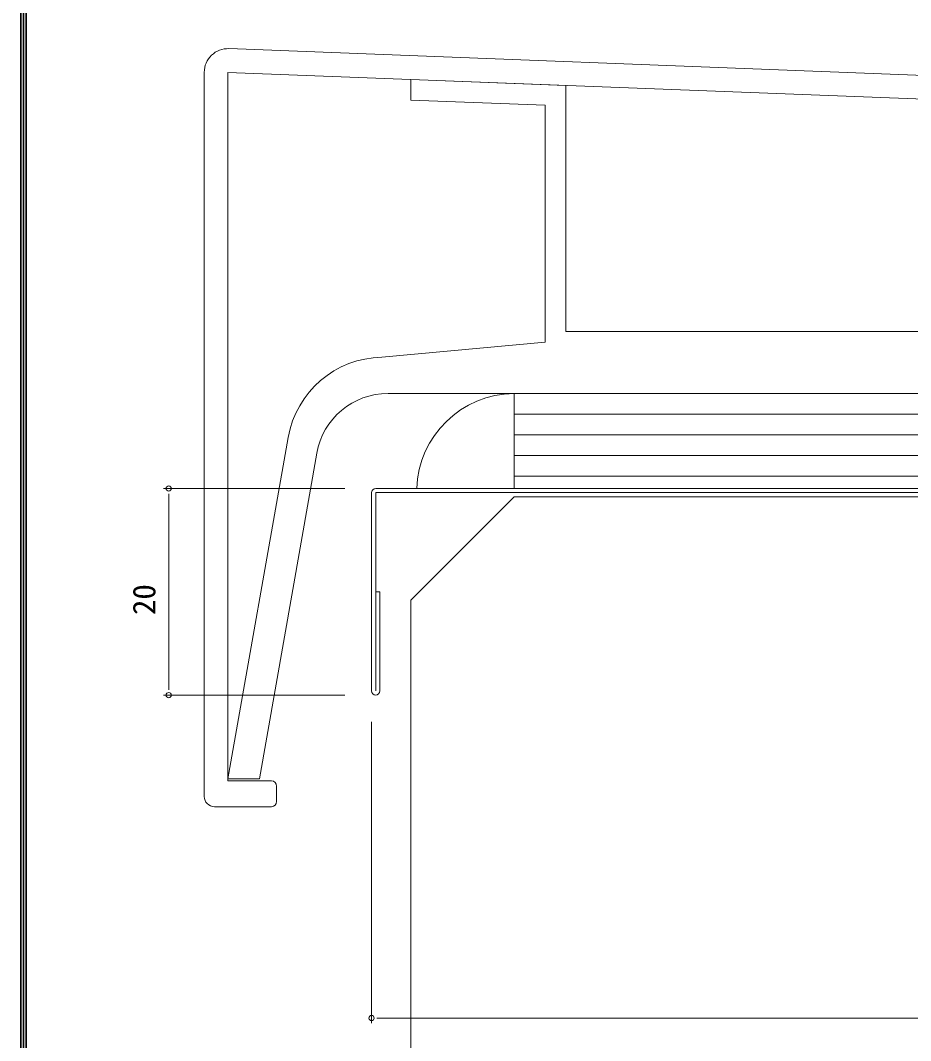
# Model space of a CAD drawing. Units: millimetres, scale not verified. Extents: x -201 to 201, y -137 to 137.
# Drawn here: x -200.6 to -114.4, y -66.8 to 31.9 of the extents above; entities that cross this region are included whole.
import ezdxf
from ezdxf.enums import TextEntityAlignment as Align

# ---------------------------------------------------------------- set-up
doc = ezdxf.new("R2010")
doc.units = ezdxf.units.MM
doc.header["$LTSCALE"] = 0.5
for name, color, linetype, lineweight in [('0-0_0', 7, 'Continuous', 18), ('0-4_笠木', 3, 'Continuous', 18), ('0-6_寸法', 4, 'Continuous', 18), ('0-7_笠木受ＢＫＴ', 6, 'Continuous', 18), ('0-9_金物', 2, 'Continuous', 18), ('0-A_躯体', 4, 'Continuous', 18), ('0-B_防水', 5, 'Continuous', 18), ('0-C_GREEN', 3, 'Continuous', 18), ('0-D_2-1寸法', 7, 'Continuous', 18)]:
    doc.layers.add(name, color=color, linetype=linetype, lineweight=lineweight)
doc.styles.add('ＭＳ ゴシック', font='')
doc.styles.get('ＭＳ ゴシック').set_extended_font_data('MS Gothic')

msp = doc.modelspace()

# ---------------------------------------------------------------- linework, layer by layer
at = {"layer": '0-0_0'}
for p, q in [((-186.2635, -13.8904), (-186.2635, -14.3904)), ((-186.2635, -32.8904), (-186.2635, -32.3904)), ((-166.1225, -64.6487), (-165.6225, -64.6487))]:
    msp.add_line(p, q, dxfattribs=at)
for centre, start, end in [((-186.2635, -13.3904), 90, 270), ((-186.2635, -13.3904), 270, 90), ((-186.2635, -33.3904), 90, 270), ((-186.2635, -33.3904), 270, 90), ((-166.6225, -64.6487), 0, 180), ((-166.6225, -64.6487), 180, 0)]:
    msp.add_arc(centre, 0.25, start, end, dxfattribs=at)
at = {"layer": '0-4_笠木'}
for p, q in [((-180.4338, 29.1885), (164.2932, 15.8918)), ((-182.8225, -43.1904), (-182.8225, 26.8902)), ((-180.5225, -41.6904), (-180.5225, 26.8902)), ((-180.5225, 26.8902), (164.1775, 13.5946)), ((-176.3225, -41.6904), (-180.5225, -41.6904)), ((-175.8225, -43.6904), (-175.8225, -42.1904)), ((-176.3225, -44.1904), (-181.8225, -44.1904))]:
    msp.add_line(p, q, dxfattribs=at)
for centre, radius, start, end in [((-180.5225, 26.8902), 2.3, 87.79111, 180), ((-176.3225, -42.1904), 0.5, 360, 90), ((-181.8225, -43.1904), 1, 180, 270), ((-176.3225, -43.6904), 0.5, 270, 360)]:
    msp.add_arc(centre, radius, start, end, dxfattribs=at)
at = {"layer": '0-6_寸法'}
msp.add_line((-162.8225, -24.1904), (-152.8225, -14.1904), dxfattribs=at)
msp.add_lwpolyline([(-62.8225, -24.1904), (-72.8225, -14.1904), (-152.8225, -14.1904)], dxfattribs=at)
at = {"layer": '0-7_笠木受ＢＫＴ'}
for p, q in [((-162.8225, 26.2074), (-162.8225, 24.206)), ((-162.8225, 26.2074), (-147.8225, 25.6289)), ((-147.8225, 25.6356), (-147.8225, 1.8096)), ((-162.8225, 24.206), (-149.821, 23.7045)), ((-149.821, 23.7045), (-149.8225, 0.7851)), ((-147.8225, 1.8096), (-8.8225, 1.8096)), ((-165.6187, -0.6779), (-149.8225, 0.7851)), ((-165.0255, -4.1904), (149.3806, -4.1904)), ((-174.6956, -8.4448), (-180.5225, -41.4904)), ((-171.9192, -9.9748), (-177.4762, -41.4904)), ((-177.4762, -41.4904), (-180.5225, -41.4904))]:
    msp.add_line(p, q, dxfattribs=at)
for centre, radius, start, end in [((-165.4424, -10.0713), 9.3951, 91.07541, 170.03062), ((-165.0255, -11.1904), 7, 90, 170)]:
    msp.add_arc(centre, radius, start, end, dxfattribs=at)
at = {"layer": '0-9_金物'}
for p, q in [((-166.6225, -13.7904), (-166.6225, -32.9904)), ((99.9775, -13.3904), (-166.2225, -13.3904)), ((99.9775, -13.7904), (-166.2225, -13.7904)), ((-166.2225, -13.7904), (-166.2225, -32.9904)), ((-166.2225, -23.3904), (-165.8225, -23.3904)), ((-165.8225, -23.3904), (-165.8225, -32.9904))]:
    msp.add_line(p, q, dxfattribs=at)
for centre, start, end in [((-166.2225, -13.7904), 90, 180), ((-166.2225, -32.9904), 180, 0)]:
    msp.add_arc(centre, 0.4, start, end, dxfattribs=at)
at = {"layer": '0-A_躯体'}
msp.add_line((-162.8225, -24.1904), (-162.8225, -94.1904), dxfattribs=at)
at = {"layer": '0-B_防水'}
for p, q in [((-152.8225, -4.1904), (-152.8225, -13.3904)), ((127.1775, -4.1904), (-152.8225, -4.1904)), ((127.1775, -6.1904), (-152.8225, -6.1904)), ((127.1775, -8.1904), (-152.8225, -8.1904)), ((127.1775, -10.1904), (-152.8225, -10.1904)), ((127.1775, -12.1904), (-152.8225, -12.1904))]:
    msp.add_line(p, q, dxfattribs=at)
msp.add_arc((-152.7247, -13.7138), 9.5239, 90.58804, 178.05397, dxfattribs=at)
at = {"layer": '0-C_GREEN'}
for points in [[(-200.6231, 136.6243), (-200.6231, -136.7054), (200.7769, -136.7054)], [(-200.4731, 136.4243), (-200.4731, -136.5554), (200.5769, -136.5554)], [(-200.3231, 136.2243), (-200.3231, -136.4054), (200.3769, -136.4054)], [(-200.1731, 136.0243), (-200.1731, -136.2554), (200.1769, -136.2554)], [(-200.0231, 135.8243), (-200.0231, -136.1054), (199.9769, -136.1054)]]:
    msp.add_lwpolyline(points, dxfattribs=at)
at = {"layer": '0-D_2-1寸法'}
for p, q in [((-169.2225, -13.3904), (-186.7635, -13.3904)), ((-186.2635, -32.3904), (-186.2635, -14.3904)), ((-169.2225, -33.3904), (-186.7635, -33.3904)), ((-166.6225, -35.9904), (-166.6225, -65.1487)), ((-165.6225, -64.6487), (99.3775, -64.6487))]:
    msp.add_line(p, q, dxfattribs=at)

# ---------------------------------------------------------------- texts
at = {"layer": '0-D_2-1寸法', "style": 'ＭＳ ゴシック'}
msp.add_text('20', height=2.199, rotation=90, dxfattribs=at).set_placement((-186.8885, -25.6404), align=Align.BOTTOM_LEFT)

doc.saveas('drawing.dxf')
